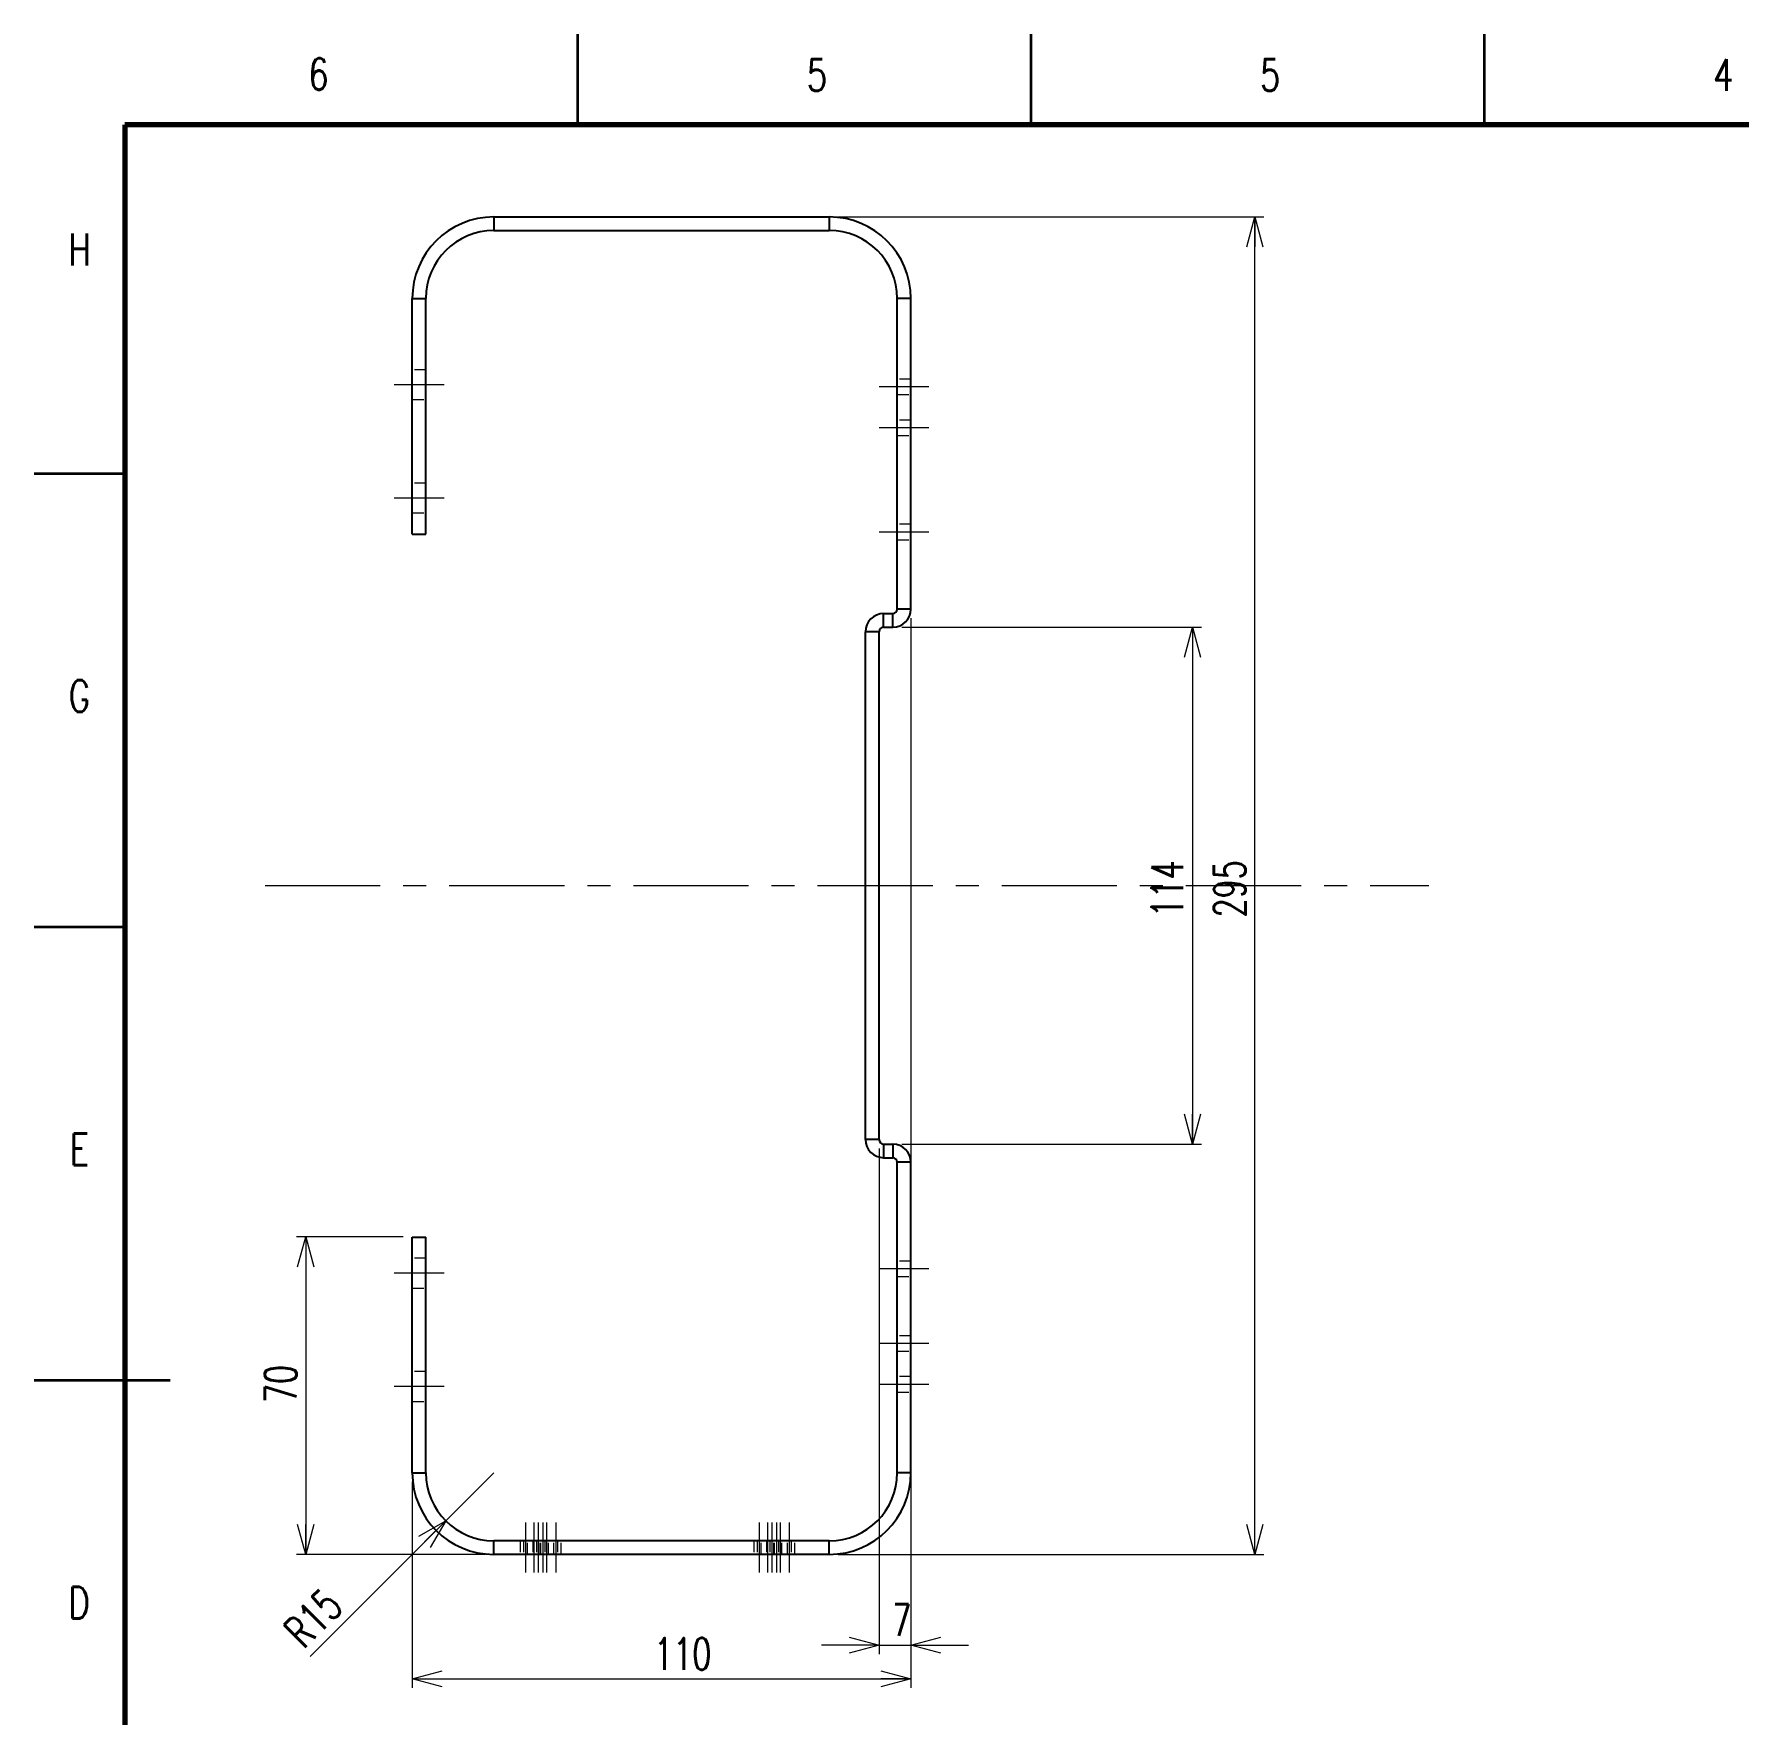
# Model space of a CAD drawing. Header units: millimetres. Extents: x 0 to 420, y 0 to 297.
# Drawn here: x 0 to 188.1, y 111.6 to 297 of the extents above; entities that cross this region are included whole.
import ezdxf

# ---------------------------------------------------------------- set-up
doc = ezdxf.new("R2010")
doc.units = ezdxf.units.MM
doc.linetypes.add('CENTERX2', pattern=[20.32, 12.7, -2.54, 2.54, -2.54])
doc.linetypes.add('HIDDEN', pattern=[1.905, 1.27, -0.635])
doc.styles.add('SLDTEXTSTYLE0', font='TXT', dxfattribs={"width": 0.7, "bigfont": 'bigfont'})
doc.styles.add('SLDTEXTSTYLE1', font='TXT', dxfattribs={"width": 0.75, "bigfont": 'bigfont'})
doc.dimstyles.new('SLDDIMSTYLE0', dxfattribs={"dimtxt": 3.5, "dimasz": 3.302, "dimexe": 0, "dimexo": 0.0625, "dimgap": 0.875, "dimtad": 3, "dimlfac": 2, "dimrnd": 1e-09, "dimzin": 12, "dimdsep": 46, "dimtxsty": 'SLDTEXTSTYLE0', "dimblk1": 'OPEN30', "dimblk2": 'OPEN30', "dimsah": 1, "dimcen": 0.09, "dimadec": 0, "dimazin": 3, "dimtfac": 1, "dimtmove": 0, "dimatfit": 0, "dimldrblk": 'OPEN30', "dimfxl": 1, "dimfrac": 2, "dimtolj": 1, "dimtzin": 12, "dimarcsym": 0})
doc.dimstyles.new('SLDDIMSTYLE4', dxfattribs={"dimtxt": 3.5, "dimasz": 3.302, "dimexe": 0, "dimexo": 0.0625, "dimgap": 0.875, "dimtad": 3, "dimlfac": 2, "dimrnd": 1e-09, "dimzin": 12, "dimdsep": 46, "dimtxsty": 'SLDTEXTSTYLE0', "dimblk1": 'OPEN30', "dimblk2": 'OPEN30', "dimsah": 1, "dimcen": 0.09, "dimadec": 0, "dimazin": 3, "dimtfac": 1, "dimtofl": 0, "dimtmove": 0, "dimatfit": 3, "dimldrblk": 'OPEN30', "dimfxl": 1, "dimfrac": 2, "dimtolj": 1, "dimtzin": 12, "dimarcsym": 0})
doc.dimstyles.new('SLDDIMSTYLE6', dxfattribs={"dimtxt": 3.5, "dimasz": 3.302, "dimexe": 0, "dimexo": 0.0625, "dimgap": 0.875, "dimtad": 3, "dimlfac": 2, "dimrnd": 1e-09, "dimzin": 12, "dimdsep": 46, "dimtxsty": 'SLDTEXTSTYLE0', "dimblk1": 'OPEN30', "dimblk2": 'OPEN30', "dimsah": 1, "dimcen": 0, "dimadec": 0, "dimazin": 3, "dimtfac": 1, "dimtofl": 0, "dimtmove": 0, "dimatfit": 3, "dimldrblk": 'OPEN30', "dimfxl": 1, "dimfrac": 2, "dimtolj": 1, "dimtzin": 12, "dimarcsym": 0})

# ---------------------------------------------------------------- blocks, each defined once
blk = doc.blocks.new('_Open30')
at = {"color": 0, "linetype": 'ByBlock', "lineweight": -2}
for p, q in [((-1, 0.267949), (0, 0)), ((0, 0), (-1, -0.267949)), ((0, 0), (-1, 0))]:
    blk.add_line(p, q, dxfattribs=at)
blk = doc.blocks.new('_D_19')
at = {"color": 1, "linetype": 'Continuous', "lineweight": 18}
for p, q in [((88.72, 276.84), (135.66, 276.84)), ((134.66, 129.34), (134.66, 276.84)), ((88.72, 129.34), (135.66, 129.34))]:
    blk.add_line(p, q, dxfattribs=at)
at = {"color": 1, "linetype": 'Continuous', "lineweight": 18, "xscale": 3.302, "yscale": 3.302}
for p, rotation in [((134.66, 276.84, 9.86), 90), ((134.66, 129.34, 9.86), 270)]:
    blk.add_blockref('_Open30', p, dxfattribs=dict(at, rotation=rotation))
at = {"color": 1, "linetype": 'Continuous', "lineweight": 18, "insert": (130.15, 199.58), "char_height": 3.5, "attachment_point": 1, "rotation": 90, "style": 'SLDTEXTSTYLE0'}
blk.add_mtext('295', dxfattribs=at)
blk = doc.blocks.new('_D_20')
at = {"color": 1, "linetype": 'Continuous', "lineweight": 18}
for p, q in [((96.72, 232.59), (96.72, 118.34)), ((93.22, 174.09), (93.22, 118.34)), ((93.22, 119.34), (86.87, 119.34)), ((93.22, 119.34), (96.72, 119.34)), ((96.72, 119.34), (103.07, 119.34))]:
    blk.add_line(p, q, dxfattribs=at)
at = {"color": 1, "linetype": 'Continuous', "lineweight": 18, "xscale": 3.302, "yscale": 3.302}
blk.add_blockref('_Open30', (93.22, 119.34, 9.86), dxfattribs=at)
at = {"color": 1, "linetype": 'Continuous', "lineweight": 18, "xscale": 3.302, "yscale": 3.302, "rotation": 180}
blk.add_blockref('_Open30', (96.72, 119.34, 9.86), dxfattribs=at)
at = {"color": 1, "linetype": 'Continuous', "lineweight": 18, "insert": (94.68, 123.85), "char_height": 3.5, "attachment_point": 1, "style": 'SLDTEXTSTYLE0'}
blk.add_mtext('7', dxfattribs=at)
blk = doc.blocks.new('_D_21')
at = {"color": 1, "linetype": 'Continuous', "lineweight": 18}
for p, q in [((95.72, 231.59), (128.78, 231.59)), ((127.78, 231.59), (127.78, 174.59)), ((95.72, 174.59), (128.78, 174.59))]:
    blk.add_line(p, q, dxfattribs=at)
at = {"color": 1, "linetype": 'Continuous', "lineweight": 18, "xscale": 3.302, "yscale": 3.302}
for p, rotation in [((127.78, 231.59, 9.86), 90), ((127.78, 174.59, 9.86), 270)]:
    blk.add_blockref('_Open30', p, dxfattribs=dict(at, rotation=rotation))
at = {"color": 1, "linetype": 'Continuous', "lineweight": 18, "insert": (123.27, 199.58), "char_height": 3.5, "attachment_point": 1, "rotation": 90, "style": 'SLDTEXTSTYLE0'}
blk.add_mtext('114', dxfattribs=at)
blk = doc.blocks.new('_D_22')
at = {"color": 1, "linetype": 'Continuous', "lineweight": 18}
for p, q in [((41.72, 137.34), (41.72, 114.61)), ((96.72, 137.34), (96.72, 114.61)), ((41.72, 115.61), (96.72, 115.61))]:
    blk.add_line(p, q, dxfattribs=at)
at = {"color": 1, "linetype": 'Continuous', "lineweight": 18, "xscale": 3.302, "yscale": 3.302, "rotation": 180}
blk.add_blockref('_Open30', (41.72, 115.61, 9.86), dxfattribs=at)
at = {"color": 1, "linetype": 'Continuous', "lineweight": 18, "xscale": 3.302, "yscale": 3.302}
blk.add_blockref('_Open30', (96.72, 115.61, 9.86), dxfattribs=at)
at = {"color": 1, "linetype": 'Continuous', "lineweight": 18, "insert": (68.41, 120.12), "char_height": 3.5, "attachment_point": 1, "style": 'SLDTEXTSTYLE0'}
blk.add_mtext('110', dxfattribs=at)
blk = doc.blocks.new('_D_23')
at = {"color": 1, "linetype": 'Continuous', "lineweight": 18}
for p, q in [((40.72, 164.34), (28.96, 164.34)), ((29.96, 164.34), (29.96, 129.34)), ((49.72, 129.34), (28.96, 129.34))]:
    blk.add_line(p, q, dxfattribs=at)
at = {"color": 1, "linetype": 'Continuous', "lineweight": 18, "xscale": 3.302, "yscale": 3.302}
for p, rotation in [((29.96, 164.34, 9.86), 90), ((29.96, 129.34, 9.86), 270)]:
    blk.add_blockref('_Open30', p, dxfattribs=dict(at, rotation=rotation))
at = {"color": 1, "linetype": 'Continuous', "lineweight": 18, "insert": (25.45, 146.03), "char_height": 3.5, "attachment_point": 1, "rotation": 90, "style": 'SLDTEXTSTYLE0'}
blk.add_mtext('70', dxfattribs=at)
blk = doc.blocks.new('_D_24')
at = {"color": 1, "linetype": 'Continuous', "lineweight": 18}
for q in [(50.72, 138.34), (30.47, 118.08)]:
    blk.add_line((45.42, 133.04), q, dxfattribs=at)
at = {"color": 1, "linetype": 'Continuous', "lineweight": 18, "xscale": 3.302, "yscale": 3.302, "rotation": 44.9999999945}
blk.add_blockref('_Open30', (45.42, 133.04, 9.86), dxfattribs=at)
at = {"color": 1, "linetype": 'Continuous', "lineweight": 18, "insert": (27.28, 121.27), "char_height": 3.5, "attachment_point": 1, "rotation": 45, "style": 'SLDTEXTSTYLE0'}
blk.add_mtext('R15', dxfattribs=at)

msp = doc.modelspace()

# ---------------------------------------------------------------- linework, layer by layer
at = {"color": 7, "linetype": 'Continuous', "lineweight": 35}
for p, q in [((60, 287), (60, 297)), ((110, 287), (110, 297)), ((160, 287), (160, 297)), ((10, 248.5), (0, 248.5)), ((10, 198.5), (0, 198.5)), ((15, 148.5), (0, 148.5))]:
    msp.add_line(p, q, dxfattribs=at)
at = {"color": 7, "linetype": 'Continuous', "lineweight": 70}
for p, q in [((410, 287), (10, 287)), ((10, 287), (10, 10))]:
    msp.add_line(p, q, dxfattribs=at)
at = {"color": 7, "linetype": 'Continuous', "lineweight": 25}
for p, q in [((50.7241, 276.8384), (50.7241, 275.3384)), ((50.7241, 276.8384), (87.7241, 276.8384)), ((87.7241, 276.8384), (87.7241, 275.3384)), ((50.7241, 275.3384), (87.7241, 275.3384)), ((41.7241, 267.8384), (43.2241, 267.8384)), ((41.7241, 241.8384), (41.7241, 267.8384)), ((43.2241, 241.8384), (43.2241, 267.8384)), ((96.7241, 267.8384), (95.2241, 267.8384)), ((95.2241, 233.5884), (95.2241, 267.8384)), ((96.7241, 233.5884), (96.7241, 267.8384)), ((41.7241, 241.8384), (43.2241, 241.8384)), ((96.7241, 233.5884), (95.2241, 233.5884)), ((93.7241, 231.5884), (93.7241, 233.0884)), ((93.7241, 233.0884), (94.7241, 233.0884)), ((93.7241, 231.5884), (94.7241, 231.5884)), ((94.7241, 231.5884), (94.7241, 233.0884)), ((93.2241, 231.0884), (91.7241, 231.0884)), ((91.7241, 175.0884), (91.7241, 231.0884)), ((93.2241, 175.0884), (93.2241, 231.0884)), ((93.2241, 175.0884), (91.7241, 175.0884)), ((93.7241, 174.5884), (93.7241, 173.0884)), ((93.7241, 174.5884), (94.7241, 174.5884)), ((93.7241, 173.0884), (94.7241, 173.0884)), ((94.7241, 174.5884), (94.7241, 173.0884)), ((96.7241, 172.5884), (95.2241, 172.5884)), ((95.2241, 138.3384), (95.2241, 172.5884)), ((96.7241, 138.3384), (96.7241, 172.5884)), ((41.7241, 138.3384), (41.7241, 164.3384)), ((41.7241, 164.3384), (43.2241, 164.3384)), ((43.2241, 138.3384), (43.2241, 164.3384)), ((41.7241, 138.3384), (43.2241, 138.3384)), ((96.7241, 138.3384), (95.2241, 138.3384)), ((50.7241, 129.3384), (50.7241, 130.8384)), ((87.7241, 130.8384), (50.7241, 130.8384)), ((87.7241, 129.3384), (87.7241, 130.8384)), ((87.7241, 129.3384), (50.7241, 129.3384))]:
    msp.add_line(p, q, dxfattribs=at)
at = {"color": 7, "linetype": 'HIDDEN', "lineweight": 18}
for p, q in [((43.2241, 259.9884), (41.7241, 259.9884)), ((96.7241, 258.9384), (95.2241, 258.9384)), ((41.7241, 256.6884), (43.2241, 256.6884)), ((95.2241, 257.2384), (96.7241, 257.2384)), ((96.7241, 254.4384), (95.2241, 254.4384)), ((95.2241, 252.7384), (96.7241, 252.7384)), ((43.2241, 247.4884), (41.7241, 247.4884)), ((41.7241, 244.1884), (43.2241, 244.1884)), ((96.7241, 242.9384), (95.2241, 242.9384)), ((95.2241, 241.2384), (96.7241, 241.2384)), ((43.2241, 161.9884), (41.7241, 161.9884)), ((96.7241, 161.6884), (95.2241, 161.6884)), ((95.2241, 159.9884), (96.7241, 159.9884)), ((41.7241, 158.6884), (43.2241, 158.6884)), ((96.7241, 153.4384), (95.2241, 153.4384)), ((95.2241, 151.7384), (96.7241, 151.7384)), ((43.2241, 149.4884), (41.7241, 149.4884)), ((96.7241, 148.9384), (95.2241, 148.9384)), ((95.2241, 147.2384), (96.7241, 147.2384)), ((41.7241, 146.1884), (43.2241, 146.1884)), ((53.6132, 130.8384), (53.6132, 129.3384)), ((54.0017, 130.8384), (54.0017, 129.3384)), ((54.4248, 129.3384), (54.4248, 130.8384)), ((55.0237, 130.8384), (55.0237, 129.3384)), ((55.4121, 130.8384), (55.4121, 129.3384)), ((55.8353, 129.3384), (55.8353, 130.8384)), ((55.92, 129.3384), (55.92, 130.8384)), ((56.3431, 130.8384), (56.3431, 129.3384)), ((56.7316, 129.3384), (56.7316, 130.8384)), ((57.3304, 129.3384), (57.3304, 130.8384)), ((57.7536, 130.8384), (57.7536, 129.3384)), ((58.142, 129.3384), (58.142, 130.8384)), ((79.384, 130.8384), (79.384, 129.3384)), ((79.7724, 130.8384), (79.7724, 129.3384)), ((80.1956, 129.3384), (80.1956, 130.8384)), ((80.7945, 130.8384), (80.7945, 129.3384)), ((81.1829, 130.8384), (81.1829, 129.3384)), ((81.606, 129.3384), (81.606, 130.8384)), ((81.6908, 129.3384), (81.6908, 130.8384)), ((82.1139, 130.8384), (82.1139, 129.3384)), ((82.5023, 129.3384), (82.5023, 130.8384)), ((83.1012, 129.3384), (83.1012, 130.8384)), ((83.5244, 130.8384), (83.5244, 129.3384)), ((83.9128, 129.3384), (83.9128, 130.8384))]:
    msp.add_line(p, q, dxfattribs=at)
at = {"color": 1, "linetype": 'CENTERX2', "lineweight": 18}
for p, q in [((45.2241, 258.3384), (39.7241, 258.3384)), ((98.7241, 258.0884), (93.2241, 258.0884)), ((98.7241, 253.5884), (93.2241, 253.5884)), ((45.2241, 245.8384), (39.7241, 245.8384)), ((98.7241, 242.0884), (93.2241, 242.0884)), ((25.4783, 203.0884), (153.8864, 203.0884)), ((45.2241, 160.3384), (39.7241, 160.3384)), ((98.7241, 160.8384), (93.2241, 160.8384)), ((98.7241, 152.5884), (93.2241, 152.5884)), ((45.2241, 147.8384), (39.7241, 147.8384)), ((98.7241, 148.0884), (93.2241, 148.0884)), ((54.2132, 132.8384), (54.2132, 127.3384)), ((55.1724, 127.3384), (55.1724, 132.8384)), ((55.6237, 132.8384), (55.6237, 127.3384)), ((56.1316, 132.8384), (56.1316, 127.3384)), ((56.5829, 127.3384), (56.5829, 132.8384)), ((57.542, 132.8384), (57.542, 127.3384)), ((79.984, 132.8384), (79.984, 127.3384)), ((80.9432, 127.3384), (80.9432, 132.8384)), ((81.3945, 132.8384), (81.3945, 127.3384)), ((81.9023, 132.8384), (81.9023, 127.3384)), ((82.3536, 127.3384), (82.3536, 132.8384)), ((83.3128, 132.8384), (83.3128, 127.3384))]:
    msp.add_line(p, q, dxfattribs=at)
at = {"color": 7, "linetype": 'Continuous', "lineweight": 25}
for centre, radius, start, end in [((50.7241, 267.8384), 9, 90, 180), ((87.7241, 267.8384), 9, 0, 90), ((50.7241, 267.8384), 7.5, 90, 180), ((87.7241, 267.8384), 7.5, 0, 90), ((94.7241, 233.5884), 0.5, 270, 0), ((94.7241, 233.5884), 2, 270, 0), ((93.7241, 231.0884), 2, 90, 180), ((93.7241, 231.0884), 0.5, 90, 180), ((93.7241, 175.0884), 2, 180, 270), ((93.7241, 175.0884), 0.5, 180, 270), ((94.7241, 172.5884), 2, 0, 90), ((94.7241, 172.5884), 0.5, 0, 90), ((50.7241, 138.3384), 9, 180, 270), ((50.7241, 138.3384), 7.5, 180, 270), ((87.7241, 138.3384), 7.5, 270, 0), ((87.7241, 138.3384), 9, 270, 0)]:
    msp.add_arc(centre, radius, start, end, dxfattribs=at)

# ---------------------------------------------------------------- texts
at = {"color": 1, "linetype": 'Continuous', "lineweight": 0, "char_height": 3.5, "attachment_point": 2, "style": 'SLDTEXTSTYLE1'}
for s, insert in [('6', (31.374, 294.3363)), ('5', (86.3661, 294.2422)), ('5', (136.3661, 294.2422)), ('4', (186.3567, 294.2422)), ('H', (5.0419, 274.9922)), ('G', (4.9891, 225.7537)), ('E', (5.0061, 175.7537)), ('D', (4.9599, 125.7537))]:
    msp.add_mtext(s, dxfattribs=dict(at, insert=insert))

# ---------------------------------------------------------------- dimensions: what is measured, and where the dimension line sits
at = {"color": 1, "linetype": 'Continuous', "lineweight": 18}
for base, p1, p2, picture, middle in [((134.6627, 276.8384), (87.7241, 129.3384), (87.7241, 276.8384), '_D_19', (134.6627, 202.6379)), ((127.7775, 174.5884), (94.7241, 231.5884), (94.7241, 174.5884), '_D_21', (127.7775, 202.6379)), ((29.9618, 129.3384), (41.7241, 164.3384), (50.7241, 129.3384), '_D_23', (29.9618, 148.0714))]:
    dim = msp.add_linear_dim(base=base, p1=p1, p2=p2, angle=90, dimstyle='SLDDIMSTYLE4', dxfattribs=at)
    dim.commit()
    dim.dimension.update_dxf_attribs({"geometry": picture, "text_midpoint": middle, "dimtype": 160})
for base, p1, p2, dimstyle, picture, middle in [((96.7241, 119.3384), (93.2241, 175.0884), (96.7241, 233.5884), 'SLDDIMSTYLE0', '_D_20', (95.6972, 119.3384)), ((96.7241, 115.6081), (41.7241, 138.3384), (96.7241, 138.3384), 'SLDDIMSTYLE4', '_D_22', (71.463, 115.6081))]:
    dim = msp.add_linear_dim(base=base, p1=p1, p2=p2, dimstyle=dimstyle, dxfattribs=at)
    dim.commit()
    dim.dimension.update_dxf_attribs({"geometry": picture, "text_midpoint": middle, "dimtype": 160})
dim = msp.add_radius_dim(center=(50.7241, 138.3384), mpoint=(45.4208, 133.0351), dimstyle='SLDDIMSTYLE6', dxfattribs=at)
dim.commit()
dim.dimension.update_dxf_attribs({"geometry": '_D_24', "text_midpoint": (32.5709, 120.1851), "dimtype": 164})

doc.saveas('drawing.dxf')
